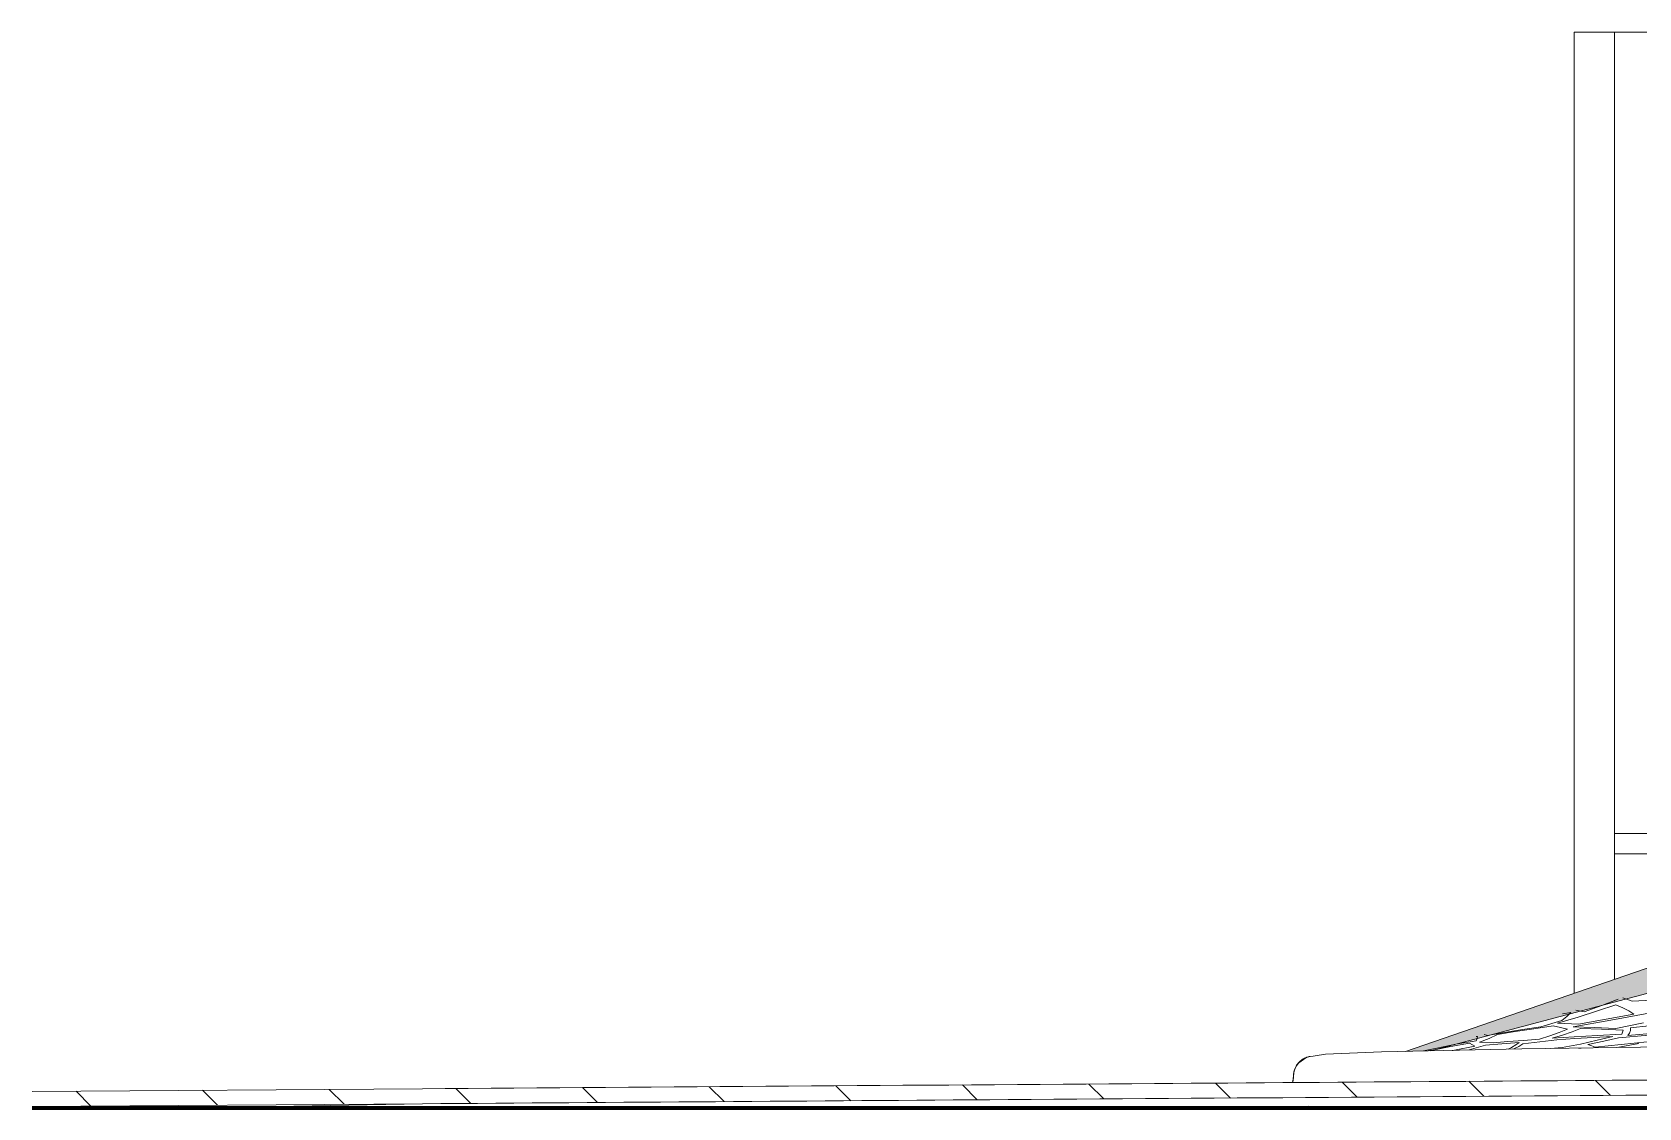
# Model space of a CAD drawing. Header units: metres. Extents: x -199 to 506, y -5 to 23.
# Drawn here: x 282.76 to 290.77, y -1.37 to 4 of the extents above; entities that cross this region are included whole.
import ezdxf

# ---------------------------------------------------------------- set-up
doc = ezdxf.new("R2010")
doc.units = ezdxf.units.M
for name, color, linetype, lineweight in [('06MUREXT', 92, 'Continuous', 9), ('14HATCH-1', 14, 'Continuous', 5), ('46BANQ', 8, 'Continuous', 5), ('46BANQ-1', 8, 'Continuous', 13), ('70LINEA_1_0', 6, 'Continuous', 80)]:
    doc.layers.add(name, color=color, linetype=linetype, lineweight=lineweight)

# ---------------------------------------------------------------- blocks, each defined once
blk = doc.blocks.new('FP_65-601rSouthElevEjeF Paint')
at = {"layer": '14HATCH-1'}
for p, q in [((-15.6421, -0.8891), (-15.6828, -0.8819)), ((-15.6421, -0.8891), (-15.5539, -0.8577)), ((-15.5743, -0.8853), (-15.4827, -0.8541)), ((-15.5539, -0.8577), (-15.4712, -0.8261)), ((-15.448, -0.87), (-15.4827, -0.8541)), ((-15.4713, -0.8261), (-15.4717, -0.826)), ((-15.418, -0.8856), (-15.448, -0.87)), ((-15.4017, -0.8367), (-15.4475, -0.8196)), ((-15.4017, -0.8367), (-15.2998, -0.8321)), ((-15.8925, -0.9742), (-15.7964, -0.9598)), ((-15.8568, -0.9641), (-15.7534, -0.9335)), ((-15.7596, -0.9685), (-15.7963, -0.9598)), ((-15.7736, -0.9467), (-15.6713, -0.9161)), ((-15.6692, -0.9515), (-15.7736, -0.9467)), ((-15.7534, -0.9335), (-15.7278, -0.9134)), ((-15.7492, -0.8994), (-15.7079, -0.893)), ((-15.7278, -0.9134), (-15.7079, -0.893)), ((-15.6956, -0.9643), (-15.5085, -0.9307)), ((-15.6713, -0.9161), (-15.5743, -0.8853)), ((-15.6692, -0.9515), (-15.3928, -0.9008)), ((-15.5085, -0.9307), (-15.3182, -0.8972)), ((-15.4837, -0.9732), (-15.3447, -0.9446)), ((-15.3928, -0.9008), (-15.418, -0.8856)), ((-15.4107, -0.9693), (-15.3179, -0.9594)), ((-16.2815, -1.052), (-16.181, -1.0338)), ((-16.181, -1.0338), (-16.1757, -1.0235)), ((-16.1809, -1.0137), (-16.1729, -1.0129)), ((-16.1757, -1.0235), (-16.1729, -1.0129)), ((-16.164, -1.0416), (-16.116, -1.0227)), ((-16.0957, -1.0445), (-16.164, -1.0416)), ((-16.1243, -1.0081), (-16.1399, -1.0028)), ((-16.1243, -1.0081), (-16.0389, -0.9933)), ((-16.116, -1.0227), (-16.0735, -1.0035)), ((-16.0957, -1.0445), (-16.0221, -1.0383)), ((-16.0735, -1.0035), (-15.9849, -0.9887)), ((-16.0389, -0.9933), (-15.9497, -0.9786)), ((-16.0221, -1.0383), (-15.9448, -1.0322)), ((-15.9849, -0.9887), (-15.8925, -0.9742)), ((-15.9497, -0.9786), (-15.8568, -0.9641)), ((-15.9475, -1.05), (-15.8633, -1.0397)), ((-15.9448, -1.0322), (-15.8637, -1.0262)), ((-15.8637, -1.0262), (-15.8131, -1.0101)), ((-15.8633, -1.0397), (-15.777, -1.0294)), ((-15.8131, -1.0101), (-15.7666, -0.9937)), ((-15.8005, -1.0219), (-15.7491, -1.0058)), ((-15.8005, -1.0219), (-15.6906, -1.0148)), ((-15.777, -1.0294), (-15.6875, -1.0237)), ((-15.7666, -0.9937), (-15.7244, -0.977)), ((-15.7244, -0.977), (-15.7596, -0.9685)), ((-15.7491, -1.0058), (-15.7019, -0.9894)), ((-15.7019, -0.9894), (-15.6589, -0.9728)), ((-15.5914, -0.9688), (-15.6956, -0.9643)), ((-15.6906, -1.0148), (-15.5749, -1.0079)), ((-15.6875, -1.0237), (-15.5943, -1.0182)), ((-15.6602, -1.0505), (-15.5758, -1.0318)), ((-15.5548, -0.9771), (-15.6589, -0.9728)), ((-15.6227, -1.0536), (-15.5436, -1.0371)), ((-15.5943, -1.0182), (-15.4976, -1.0128)), ((-15.4837, -0.9732), (-15.5914, -0.9688)), ((-15.5858, -1.0668), (-15.1724, -1.0231)), ((-15.5758, -1.0318), (-15.4976, -1.0128)), ((-15.5749, -1.0079), (-15.4536, -1.0012)), ((-15.4472, -0.9814), (-15.5548, -0.9771)), ((-15.5436, -1.0371), (-15.4693, -1.0202)), ((-15.4693, -1.0202), (-15.3182, -1.0058)), ((-15.4536, -1.0012), (-15.4492, -0.9914)), ((-15.4492, -0.9914), (-15.4472, -0.9814)), ((-15.4226, -1.0088), (-15.2724, -0.9944)), ((-15.4226, -1.0088), (-15.4145, -0.9959)), ((-15.4145, -0.9959), (-15.4105, -0.9828)), ((-15.4105, -0.9828), (-15.4107, -0.9693)), ((-16.4438, -1.0845), (-16.3765, -1.0705)), ((-16.4129, -1.0836), (-16.3972, -1.0804)), ((-16.3972, -1.0804), (-16.3075, -1.0633)), ((-16.3765, -1.0705), (-16.2815, -1.052)), ((-16.3075, -1.0633), (-16.213, -1.0465)), ((-16.2994, -1.0831), (-16.2951, -1.0823)), ((-16.2888, -1.0811), (-16.1865, -1.0614)), ((-16.2152, -1.0796), (-16.2038, -1.0766)), ((-16.199, -1.054), (-16.213, -1.0465)), ((-16.2038, -1.0766), (-16.1343, -1.0566)), ((-16.1865, -1.0614), (-16.199, -1.054)), ((-16.1343, -1.0566), (-16.0521, -1.0496)), ((-16.0521, -1.0496), (-15.9651, -1.0427)), ((-16.0213, -1.0759), (-16.0042, -1.0678)), ((-16.0042, -1.0678), (-15.9826, -1.0554)), ((-15.9921, -1.0746), (-15.9678, -1.0625)), ((-15.9826, -1.0554), (-15.9651, -1.0427)), ((-15.9678, -1.0625), (-15.9475, -1.05)), ((-15.8099, -1.0724), (-15.7507, -1.0687)), ((-15.7507, -1.0687), (-15.6602, -1.0505)), ((-15.6696, -1.0714), (-15.6619, -1.0709)), ((-15.657, -1.0711), (-15.6619, -1.0709)), ((-15.6037, -1.0603), (-15.6227, -1.0536)), ((-15.5858, -1.0668), (-15.6037, -1.0603)), ((-15.4786, -1.0672), (-15.4583, -1.0639)), ((-15.4583, -1.0639), (-15.3683, -1.0482))]:
    blk.add_line(p, q, dxfattribs=at)

msp = doc.modelspace()

# ---------------------------------------------------------------- hatches: boundary and pattern name
at = {"layer": '14HATCH-1'}
h = msp.add_hatch(dxfattribs=at)
h.set_pattern_fill('FP_20', color=256, style=0, pattern_type=2)
h.set_pattern_definition([(14.405, (387.682, 23.99), (3.690282165, 0.975723086), [1.143, -2.667]), (14.405, (389.896, 24.561), (3.690282165, 0.975723086), [0.952, -2.857]), (14.405, (389.711, 24.515), (3.690282165, 0.975723086), [0.762, -3.048]), (14.405, (388.604, 24.238), (3.690282165, 0.975723086), [0.571, -0.571, 0.762, -1.905]), (14.405, (388.604, 24.239), (3.690282165, 0.975723086), [0.762, -0.19, 0.952, -1.905]), (14.405, (386.944, 23.818), (3.690282165, 0.975723086), [0.952, -2.857]), (14.405, (390.449, 24.72), (3.690282165, 0.975723086), [0.952, -2.857]), (90, (386.944, 23.806), (-3.69, -0.92), [0.004, -0.024]), (90, (387.497, 23.969), (-3.69, -0.92), [0.003, -0.025]), (90, (387.682, 23.99), (-3.69, -0.92), [0.004, -0.024]), (90, (388.051, 24.11), (-3.69, -0.92), [0.001, -0.027]), (90, (388.235, 24.146), (-3.69, -0.92), [0.004, -0.024]), (90, (388.604, 24.231), (-3.69, -0.92), [0.007, -0.021]), (90, (388.973, 24.345), (-3.69, -0.92), [0.004, -0.024]), (90, (389.342, 24.429), (-3.69, -0.92), [0.006, -0.023]), (90, (389.527, 24.476), (-3.69, -0.92), [0.006, -0.023]), (90, (389.896, 24.558), (-3.69, -0.92), [0.003, -0.025]), (90, (390.449, 24.705), (-3.69, -0.92), [0.007, -0.021]), (14.815, (387.313, 23.898), (-0.000136574, 0.027892317), [1.145, -2.672]), (14.815, (387.682, 23.994), (-0.000136574, 0.027892317), [0.573, -3.245]), (14.815, (389.342, 24.436), (-0.000136574, 0.027892317), [0.763, -3.054]), (14.815, (389.342, 24.437), (-0.000136574, 0.027892317), [0.573, -3.245]), (193.992, (388.051, 24.103), (-3.6904271446, -0.947405135), [0.19, -3.613]), (193.992, (387.313, 23.898), (-3.6904271446, -0.947405135), [0.38, -3.423]), (193.992, (388.42, 24.19), (-3.6904271446, -0.947405135), [0.38, -3.423]), (193.992, (389.342, 24.434), (-3.6904271446, -0.947405135), [0.38, -3.423]), (193.992, (390.449, 24.724), (-3.6904271446, -0.947405135), [0.57, -3.233]), (193.992, (390.449, 24.723), (-3.6904271446, -0.947405135), [0.38, -3.423]), (193.992, (390.265, 24.678), (-3.6904271446, -0.947405135), [0.38, -3.423]), (193.992, (389.158, 24.369), (-3.6904271446, -0.947405135), [0.57, -3.233]), (14.61, (390.265001, 24.67), (3.6903356002, 0.947480426), [0.381, -7.246]), (14.61, (389.342001, 24.426), (3.6903356002, 0.947480426), [0.381, -7.246]), (14.61, (388.051001, 24.103), (3.6903356002, 0.947480426), [0.763, -6.864]), (14.61, (388.235001, 24.157), (3.6903356002, 0.947480426), [0.763, -6.864]), (14.61, (388.235001, 24.15), (3.6903356002, 0.947480426), [0.763, -6.864]), (14.61, (390.449001, 24.724), (3.6903356002, 0.947480426), [0.763, -6.864]), (14.61, (386.944001, 23.81), (3.6903356002, 0.947480426), [1.144, -6.483]), (14.61, (386.944001, 23.811), (3.6903356002, 0.947480426), [1.144, -6.483]), (14.61, (386.944001, 23.823), (3.6903356002, 0.947480426), [1.144, -6.483]), (15.224, (388.789, 24.295), (-0.000335675, 0.0278906314), [0.191, -3.633]), (15.224, (390.449, 24.72), (-0.000335675, 0.0278906314), [0.191, -2.295, 0.382, -0.956]), (15.224, (390.08, 24.623), (-0.000335675, 0.0278906314), [0.382, -3.442]), (15.224, (387.866, 24.057), (-0.000335675, 0.0278906314), [0.382, -3.442]), (15.224, (387.682, 24.009), (-0.000335675, 0.0278906314), [0.382, -3.442]), (15.224, (388.973, 24.344), (-0.000335675, 0.0278906314), [0.574, -3.251]), (193.579, (388.051, 24.1), (0.000465112, 0.027888773), [0.19, -3.607]), (193.579, (390.449, 24.713), (0.000465112, 0.027888773), [0.19, -3.607]), (193.579, (389.711, 24.515), (0.000465112, 0.027888773), [0.38, -3.417]), (193.579, (389.527, 24.469), (0.000465112, 0.027888773), [0.38, -3.417]), (193.579, (389.896, 24.584), (0.000465112, 0.027888773), [0.38, -3.417]), (193.579, (386.944, 23.811), (0.000465112, 0.027888773), [0.38, -3.417]), (193.579, (388.789, 24.274), (0.000465112, 0.027888773), [0.569, -3.227]), (194.199, (390.080001, 24.623), (-3.6901690282, -0.9481289696), [0.761, -6.852]), (194.199, (390.265001, 24.669), (-3.6901690282, -0.9481289696), [0.761, -6.852]), (194.199, (387.497001, 23.944), (-3.6901690282, -0.9481289696), [0.381, -7.232]), (194.199, (388.604001, 24.239), (-3.6901690282, -0.9481289696), [0.381, -7.232]), (194.199, (389.342001, 24.437), (-3.6901690282, -0.9481289696), [0.381, -7.232])])
h.paths.add_polyline_path([(289.6102, -1.0878), (289.7161, -1.0841), (289.745, -1.0811), (293.45, -0.1), (292.47, -0.1), (289.6151, -1.0861)])
h = msp.add_hatch(dxfattribs=at)
h.set_pattern_fill('FP_13', color=256, style=0, pattern_type=2)
h.set_pattern_definition([(135, (393.057, 0), (-0.318198, -0.318198), [])])
h.paths.add_polyline_path([(324.5986, -1.3692), (390.797, -1.3692), (390.797, -1.298), (323.7268, -1.2945), (322.398, -1.2942), (322.398, -1.3692), (323.7268, -1.3692)])
h.paths.add_polyline_path([(282.7552, -1.3624), (291.2804, -1.3021), (291.2804, -1.2271), (282.7552, -1.2874), (282.7552, -1.3486)])

# ---------------------------------------------------------------- linework, layer by layer
at = {"layer": '06MUREXT'}
for p, q in [((293.95, 4), (290.45, 4)), ((290.45, -0.7977), (290.45, 4)), ((290.652, 4), (290.652, -0.7279)), ((292.1404, -0.1016), (290.652, -0.1016))]:
    msp.add_line(p, q, dxfattribs=at)
at = {"layer": '46BANQ'}
for p, q in [((290.652, 0), (292.3684, 0)), ((292.47, -0.1), (289.6098, -1.0879)), ((293.45, -0.1), (289.7353, -1.0837)), ((283.6027, -1.3692), (284.7031, -1.3486)), ((289.1256, -1.3611), (288.0051, -1.3692))]:
    msp.add_line(p, q, dxfattribs=at)
at = {"layer": '46BANQ', "flags": 128}
for points in [[(291.6121, -1.055), (290.1903, -1.0746), (289.4889, -1.09), (289.2097, -1.1017), (289.1168, -1.1154), (289.0715, -1.1485), (289.0571, -1.1739), (289.0508, -1.1998), (289.0502, -1.2105)], [(289.0502, -1.2105), (289.0536, -1.1846), (289.0636, -1.1605), (289.0795, -1.1398), (289.1002, -1.1239), (289.1244, -1.1139), (289.1293, -1.1127)], [(289.0502, -1.2105), (289.0471, -1.2352), (289.0441, -1.243)], [(289.0447, -1.2432), (289.0468, -1.2364), (289.0502, -1.2105)]]:
    msp.add_lwpolyline(points, dxfattribs=at)
at = {"layer": '46BANQ'}
for points, knots in [([(289.1309, -1.1124), (289.1301, -1.1125), (289.1258, -1.1134), (289.118, -1.1156), (289.1045, -1.121), (289.0889, -1.1305), (289.0741, -1.1447), (289.0632, -1.1602), (289.0558, -1.1761), (289.0512, -1.1931), (289.0502, -1.2046), (289.0502, -1.2105)], [-0.875825, -0.875825, -0.875825, -0.875825, -0.8611111, -0.7916667, -0.7222222, -0.5833333, -0.4444444, -0.3333333, -0.2222222, -0.1111111, 0, 0, 0, 0]), ([(289.0502, -1.2105), (289.0502, -1.2178), (289.049, -1.2286), (289.0461, -1.2393), (289.0448, -1.2429), (289.0448, -1.243)], [-1, -1, -1, -1, -0.8611111, -0.7916667, -0.7892358, -0.7892358, -0.7892358, -0.7892358])]:
    msp.add_open_spline(points, degree=3, knots=knots, dxfattribs=at)
at = {"layer": '46BANQ-1'}
for p, q in [((284.7031, -1.2736), (282.7552, -1.2874)), ((282.7552, -1.3624), (284.7031, -1.3486))]:
    msp.add_line(p, q, dxfattribs=at)
for points in [[(291.2804, -1.2271), (290.306, -1.234), (288.1136, -1.2496), (285.9212, -1.265), (284.7031, -1.2736)], [(284.7031, -1.3486), (285.6776, -1.3417), (287.87, -1.3263), (290.0624, -1.3108), (291.2804, -1.3021)]]:
    msp.add_open_spline(points, degree=3, knots=[0, 0, 0, 0, 0.444444, 1, 1, 1, 1], dxfattribs=at)
at = {"layer": '70LINEA_1_0'}
msp.add_line((282.7552, -1.3692), (391.931, -1.3692), dxfattribs=at)

# ---------------------------------------------------------------- block references
at = {"layer": '46BANQ'}
msp.add_blockref('FP_65-601rSouthElevEjeF Paint', (306.142, 0), dxfattribs=at)

doc.saveas('drawing.dxf')
